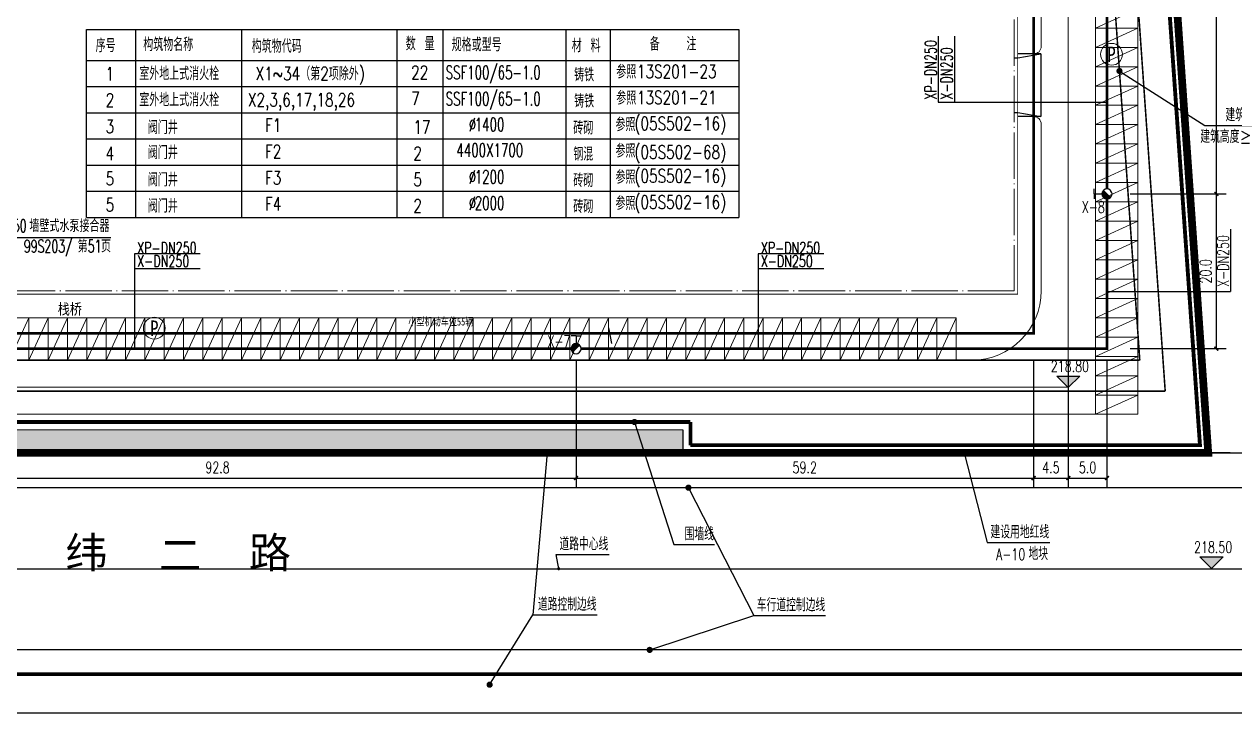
# Model space of a CAD drawing. Header units: metres. Extents: x 497246 to 997717, y 2998582 to 5998198.
# Drawn here: x 499510.9 to 499667.5, y 2998867.7 to 2998956.8 of the extents above; entities that cross this region are included whole.
import ezdxf
from ezdxf.enums import TextEntityAlignment as Align

# ---------------------------------------------------------------- set-up
doc = ezdxf.new("R2010")
doc.units = ezdxf.units.M
doc.header["$LTSCALE"] = 1000
for name, pattern in [('ACAD_ISO05W100', [34, 24, -3, 0.5, -3, 0.5, -3]), ('DASH', [0.35, 0.25, -0.1]), ('DASHDOT', [1, 0.5, -0.25, 0, -0.25]), ('DASHED', [19.05, 12.7, -6.35]), ('DOTE', [2.42, 2, -0.2, 0.02, -0.2]), ('PHANTOM2', [31.75, 15.875, -3.175, 3.175, -3.175, 3.175, -3.175])]:
    doc.linetypes.add(name, pattern=pattern)
doc.layers.get('0').update_dxf_attribs({"linetype": 'CONTINUOUS'})
doc.layers.get('Defpoints').update_dxf_attribs({"linetype": 'CONTINUOUS'})
for name, color, linetype in [('00-路名', 210, 'CONTINUOUS'), ('DIM_ELEV', 3, 'CONTINUOUS'), ('DIM_LEAD', 3, 'CONTINUOUS'), ('DIM_消防', 3, 'CONTINUOUS'), ('EQUIP_消火栓', 7, 'CONTINUOUS'), ('PIPE-消防', 1, 'CONTINUOUS'), ('PIPE-给水', 3, 'CONTINUOUS'), ('PUB_TEXT', 7, 'CONTINUOUS'), ('RD-中线', 1, 'DASHDOT'), ('RD-侧石线', 5, 'CONTINUOUS'), ('RD-红线', 7, 'CONTINUOUS'), ('Road slope & Length', 7, 'CONTINUOUS'), ('TWT_DIM', 3, 'CONTINUOUS'), ('YD-R2', 50, 'CONTINUOUS'), ('z_图框', 7, 'CONTINUOUS'), ('围墙', 6, 'FENCELINE2'), ('图例层', 7, 'CONTINUOUS'), ('建筑', 7, 'CONTINUOUS'), ('建筑门坡散水', 9, 'CONTINUOUS'), ('挡墙护坡', 5, 'CONTINUOUS'), ('文字-给水', 140, 'CONTINUOUS'), ('用地边界', 7, 'CONTINUOUS'), ('红线', 1, 'PHANTOM2')]:
    doc.layers.add(name, color=color, linetype=linetype)
for name, color, linetype, lineweight in [('1_RO_规划停车位', 35, 'CONTINUOUS', 13), ('T停车位', 35, 'CONTINUOUS', 13), ('道路', 4, 'CONTINUOUS', 15), ('道路中线', 1, 'DOTE', 13)]:
    doc.layers.add(name, color=color, linetype=linetype, lineweight=lineweight)
doc.layers.add('建筑轴线', color=1, linetype='DOTE', lineweight=15, plot=False)
doc.styles.add('-黑体', font='simhei.ttf', dxfattribs={"width": 0.8})
doc.styles.add('_TCH_DIM', font='SIMPLEX', dxfattribs={"bigfont": 'GBCBIG'})
doc.styles.add('_TCH_DIM_T3', font='SIMPLEX', dxfattribs={"width": 0.705882, "bigfont": 'GBCBIG'})
doc.styles.add('_TWT_SERIAL', font='COMPLEX', dxfattribs={"width": 0.8, "height": 3.5, "bigfont": 'HZTXT'})
doc.styles.add('DIMHT', font='simhei.ttf', dxfattribs={"width": 0.8})
doc.styles.add('HZTXT', font='txt', dxfattribs={"width": 0.7, "bigfont": 'HZTXT'})
doc.styles.add('TG_LINETYPE', font='SIMPLEX', dxfattribs={"width": 0.8, "height": 3, "bigfont": 'HZTXT'})
doc.styles.add('正等线体', font='simhei.ttf')
doc.linetypes.add('FENCELINE2', pattern='A,6.35,-2.54,[132,ltypeshp.shx,S=2.54,R=0,X=-2.54,Y=0],-2.54,25.4', length=36.83)
doc.linetypes.add('TG_X', pattern='A,3,-0.3,["X",TG_LINETYPE,S=0.1,R=0,X=-0.23,Y=-0.15],0', length=3.3)
doc.linetypes.add('TG_XP', pattern='A,3,-0.6,["XP",TG_LINETYPE,S=0.1,R=0,X=-0.6,Y=-0.2],0', length=3.6)
doc.dimstyles.new('_TWT_ARCH&&1', dxfattribs={"dimtxt": 1.4875, "dimasz": 0.5, "dimexe": 1.25, "dimexo": 1.5, "dimgap": 0.63125, "dimtad": 1, "dimdec": 1, "dimzin": 0, "dimdsep": 46, "dimtxsty": '_TCH_DIM_T3', "dimblk": 'ARCHTICK', "dimcen": 0.09, "dimclrt": 7, "dimazin": 2, "dimtfac": 1, "dimtdec": 1, "dimtix": 1, "dimtmove": 2, "dimatfit": 3, "dimfxl": 1, "dimtolj": 1, "dimtzin": 0, "dimarcsym": 0})

# ---------------------------------------------------------------- blocks, each defined once
blk = doc.blocks.new('chewei')
at = {"layer": '1_RO_规划停车位'}
blk.add_line((152.98, -11.01), (155.48, -16.51), dxfattribs=at)
blk.add_lwpolyline([(152.98, -11.01), (155.48, -11.01), (155.48, -16.51), (152.98, -16.51)], close=True, dxfattribs=at)
blk = doc.blocks.new('PPPPPPP')
at = {"layer": '1_RO_规划停车位'}
blk.add_circle((39537001.74, 3801410.89), 1.41, dxfattribs=at)
at = {"layer": '1_RO_规划停车位', "style": 'DIMHT', "width": 0.8}
blk.add_text('P', height=2, dxfattribs=at).set_placement((39537001.74, 3801410.89), align=Align.MIDDLE_CENTER)
blk = doc.blocks.new('_ArchTick')
at = {"color": 0, "linetype": 'ByBlock', "const_width": 0.4}
blk.add_lwpolyline([(-0.5, -0.5), (0.5, 0.5)], dxfattribs=at)
blk = doc.blocks.new('*D357')
at = {"layer": 'Defpoints', "color": 0, "transparency": 16777216}
for p in [(499646, 2998914.83), (499651, 2998914.83), (499651, 2998898.08)]:
    blk.add_point(p, dxfattribs=at)
at = {"layer": 'TWT_DIM', "color": 0, "lineweight": -2, "transparency": 16777216}
for p, q in [((499646, 2998913.33), (499646, 2998896.83)), ((499651, 2998913.33), (499651, 2998896.83)), ((499646, 2998898.08), (499651, 2998898.08))]:
    blk.add_line(p, q, dxfattribs=at)
at = {"layer": 'TWT_DIM', "color": 0, "lineweight": -2, "transparency": 16777216, "xscale": 0.5, "yscale": 0.5, "zscale": 0.5, "rotation": 180}
blk.add_blockref('_ArchTick', (499646, 2998898.08), dxfattribs=at)
at = {"layer": 'TWT_DIM', "color": 0, "lineweight": -2, "transparency": 16777216, "xscale": 0.5, "yscale": 0.5, "zscale": 0.5}
blk.add_blockref('_ArchTick', (499651, 2998898.08), dxfattribs=at)
at = {"layer": 'TWT_DIM', "color": 7, "transparency": 16777216, "insert": (499648.5, 2998899.45), "char_height": 1.488, "attachment_point": 5, "style": '_TCH_DIM_T3'}
blk.add_mtext('\\A1;5.0', dxfattribs=at)
blk = doc.blocks.new('*D358')
at = {"layer": 'Defpoints', "color": 0, "transparency": 16777216}
for p in [(499641.5, 2998914.83), (499646, 2998914.83), (499646, 2998898.08)]:
    blk.add_point(p, dxfattribs=at)
at = {"layer": 'TWT_DIM', "color": 0, "lineweight": -2, "transparency": 16777216}
for p, q in [((499641.5, 2998913.33), (499641.5, 2998896.83)), ((499646, 2998913.33), (499646, 2998896.83)), ((499641.5, 2998898.08), (499646, 2998898.08))]:
    blk.add_line(p, q, dxfattribs=at)
at = {"layer": 'TWT_DIM', "color": 0, "lineweight": -2, "transparency": 16777216, "xscale": 0.5, "yscale": 0.5, "zscale": 0.5, "rotation": 180}
blk.add_blockref('_ArchTick', (499641.5, 2998898.08), dxfattribs=at)
at = {"layer": 'TWT_DIM', "color": 0, "lineweight": -2, "transparency": 16777216, "xscale": 0.5, "yscale": 0.5, "zscale": 0.5}
blk.add_blockref('_ArchTick', (499646, 2998898.08), dxfattribs=at)
at = {"layer": 'TWT_DIM', "color": 7, "transparency": 16777216, "insert": (499643.75, 2998899.45), "char_height": 1.488, "attachment_point": 5, "style": '_TCH_DIM_T3'}
blk.add_mtext('\\A1;4.5', dxfattribs=at)
blk = doc.blocks.new('*D359')
at = {"layer": 'Defpoints', "color": 0, "transparency": 16777216}
for p in [(499582.29, 2998914.83), (499641.5, 2998914.83), (499641.5, 2998898.08)]:
    blk.add_point(p, dxfattribs=at)
at = {"layer": 'TWT_DIM', "color": 0, "lineweight": -2, "transparency": 16777216}
for p, q in [((499582.29, 2998913.33), (499582.29, 2998896.83)), ((499641.5, 2998913.33), (499641.5, 2998896.83)), ((499582.29, 2998898.08), (499641.5, 2998898.08))]:
    blk.add_line(p, q, dxfattribs=at)
at = {"layer": 'TWT_DIM', "color": 0, "lineweight": -2, "transparency": 16777216, "xscale": 0.5, "yscale": 0.5, "zscale": 0.5, "rotation": 180}
blk.add_blockref('_ArchTick', (499582.29, 2998898.08), dxfattribs=at)
at = {"layer": 'TWT_DIM', "color": 0, "lineweight": -2, "transparency": 16777216, "xscale": 0.5, "yscale": 0.5, "zscale": 0.5}
blk.add_blockref('_ArchTick', (499641.5, 2998898.08), dxfattribs=at)
at = {"layer": 'TWT_DIM', "color": 7, "transparency": 16777216, "insert": (499611.89, 2998899.45), "char_height": 1.488, "attachment_point": 5, "style": '_TCH_DIM_T3'}
blk.add_mtext('\\A1;59.2', dxfattribs=at)
blk = doc.blocks.new('*D360')
at = {"layer": 'Defpoints', "color": 0, "transparency": 16777216}
for p in [(499489.5, 2998914.83), (499582.29, 2998914.83), (499582.29, 2998898.08)]:
    blk.add_point(p, dxfattribs=at)
at = {"layer": 'TWT_DIM', "color": 0, "lineweight": -2, "transparency": 16777216}
for p, q in [((499489.5, 2998913.33), (499489.5, 2998896.83)), ((499582.29, 2998913.33), (499582.29, 2998896.83)), ((499489.5, 2998898.08), (499582.29, 2998898.08))]:
    blk.add_line(p, q, dxfattribs=at)
at = {"layer": 'TWT_DIM', "color": 0, "lineweight": -2, "transparency": 16777216, "xscale": 0.5, "yscale": 0.5, "zscale": 0.5, "rotation": 180}
blk.add_blockref('_ArchTick', (499489.5, 2998898.08), dxfattribs=at)
at = {"layer": 'TWT_DIM', "color": 0, "lineweight": -2, "transparency": 16777216, "xscale": 0.5, "yscale": 0.5, "zscale": 0.5}
blk.add_blockref('_ArchTick', (499582.29, 2998898.08), dxfattribs=at)
at = {"layer": 'TWT_DIM', "color": 7, "transparency": 16777216, "insert": (499535.89, 2998899.45), "char_height": 1.488, "attachment_point": 5, "style": '_TCH_DIM_T3'}
blk.add_mtext('\\A1;92.8', dxfattribs=at)
blk = doc.blocks.new('*D390')
at = {"layer": 'Defpoints', "color": 0, "transparency": 16777216}
for p in [(499652.5, 2998934.86), (499665.16, 2998934.86), (499652.5, 2998914.83)]:
    blk.add_point(p, dxfattribs=at)
at = {"layer": 'TWT_DIM', "color": 0, "lineweight": -2, "transparency": 16777216}
for p, q in [((499654, 2998934.86), (499666.41, 2998934.86)), ((499665.16, 2998914.83), (499665.16, 2998934.86)), ((499654, 2998914.83), (499666.41, 2998914.83))]:
    blk.add_line(p, q, dxfattribs=at)
at = {"layer": 'TWT_DIM', "color": 0, "lineweight": -2, "transparency": 16777216, "xscale": 0.5, "yscale": 0.5, "zscale": 0.5}
for p, rotation in [((499665.16, 2998934.86), 90), ((499665.16, 2998914.83), 270)]:
    blk.add_blockref('_ArchTick', p, dxfattribs=dict(at, rotation=rotation))
at = {"layer": 'TWT_DIM', "color": 7, "transparency": 16777216, "insert": (499663.78, 2998924.84), "char_height": 1.488, "attachment_point": 5, "rotation": 90, "style": '_TCH_DIM_T3'}
blk.add_mtext('\\A1;20.0', dxfattribs=at)
blk = doc.blocks.new('*D391')
at = {"layer": 'Defpoints', "color": 0, "transparency": 16777216}
for p in [(499652.5, 2999013.9), (499665.16, 2999013.9), (499652.5, 2998934.86)]:
    blk.add_point(p, dxfattribs=at)
at = {"layer": 'TWT_DIM', "color": 0, "lineweight": -2, "transparency": 16777216}
for p, q in [((499654, 2999013.9), (499666.41, 2999013.9)), ((499665.16, 2998934.86), (499665.16, 2999013.9)), ((499654, 2998934.86), (499666.41, 2998934.86))]:
    blk.add_line(p, q, dxfattribs=at)
at = {"layer": 'TWT_DIM', "color": 0, "lineweight": -2, "transparency": 16777216, "xscale": 0.5, "yscale": 0.5, "zscale": 0.5}
for p, rotation in [((499665.16, 2999013.9), 90), ((499665.16, 2998934.86), 270)]:
    blk.add_blockref('_ArchTick', p, dxfattribs=dict(at, rotation=rotation))
at = {"layer": 'TWT_DIM', "color": 7, "transparency": 16777216, "insert": (499663.78, 2998974.38), "char_height": 1.488, "attachment_point": 5, "rotation": 90, "style": '_TCH_DIM_T3'}
blk.add_mtext('\\A1;79.0', dxfattribs=at)
blk = doc.blocks.new('$TwtSys$00000385')
for p, q in [((0, 331), (-130, 331)), ((0, 331), (0, 131)), ((0, 331), (130, 331)), ((92, 92), (-92, -92))]:
    blk.add_line(p, q)
for start, end in [(135, 315), (315, 135)]:
    blk.add_arc((0, 0), 131, start, end)
at = {"color": 0}
for points in [[(-34, 127), (-127, 34), (34, 127), (-127, -34)], [(-93, 93), (-93, 93), (-34, 127), (-127, 34)], [(34, 127), (-127, -34), (93, 93), (-93, -93)]]:
    blk.add_solid(points, dxfattribs=at)

msp = doc.modelspace()

# ---------------------------------------------------------------- hatches: boundary and pattern name
at = {"layer": 'DIM_ELEV'}
for points in [[(499646, 2998909.78), (499644.5, 2998911.28), (499647.5, 2998911.28)], [(499664.54, 2998886.37), (499663.04, 2998887.87), (499666.04, 2998887.87)]]:
    msp.add_hatch(color=0, dxfattribs=at).paths.add_polyline_path(points)
at = {"layer": 'PIPE-消防', "linetype": 'TG_XP'}
for points in [[(499641.5, 2998916.83), (499641.5, 2998916.66), (499641.67, 2998916.66)], [(499641.5, 2998916.83), (499641.67, 2998916.83), (499641.67, 2998916.66)]]:
    msp.add_hatch(color=191, dxfattribs=at).paths.add_polyline_path(points)
at = {"layer": 'PIPE-消防', "linetype": 'TG_X'}
for points in [[(499651, 2998914.83), (499651, 2998914.66), (499651.17, 2998914.66)], [(499651, 2998914.83), (499651.17, 2998914.83), (499651.17, 2998914.66)]]:
    msp.add_hatch(color=256, dxfattribs=at).paths.add_polyline_path(points)
at = {"layer": 'Road slope & Length'}
msp.add_hatch(color=256, dxfattribs=at).paths.add_polyline_path([(499586.86, 2998915.49), (499586.71, 2998916.38), (499586.82, 2998916.4)])
at = {"layer": '挡墙护坡', "linetype": 'Continuous'}
h = msp.add_hatch(dxfattribs=at)
h.set_pattern_fill('ANSI33', color=256, style=0)
h.set_pattern_definition([(45, (805.864, 0), (-2.2450640303, 2.2450640303), []), (45, (808.109, 0), (-2.2450640303, 2.2450640303), [1.5875, -0.79375])])
edge = h.paths.add_edge_path()
edge.add_line((499596.1, 2998901.33), (499596.1, 2998904.33))
edge.add_line((499596.1, 2998904.33), (499345.49, 2998904.33))
edge.add_line((499345.49, 2998904.33), (499320.49, 2998907.83))
edge.add_line((499320.49, 2998907.83), (499253.34, 2998907.83))
edge.add_line((499253.34, 2998907.83), (499251.7, 2998907.91))
edge.add_line((499251.7, 2998907.91), (499250.67, 2998908.03))
edge.add_arc((499253.27, 2998924.83), 17, 179.9914, 261.1919, ccw=False)
edge.add_line((499236.27, 2998924.84), (499236.19, 2998970.52))
edge.add_line((499236.19, 2998970.52), (499232.64, 2998995.51))
edge.add_line((499232.64, 2998995.51), (499232.54, 2999056.41))
edge.add_line((499232.54, 2999056.41), (499229.54, 2999056.41))
edge.add_line((499229.54, 2999056.41), (499229.64, 2998995.3))
edge.add_line((499229.64, 2998995.3), (499233.19, 2998970.3))
edge.add_line((499233.19, 2998970.3), (499233.27, 2998924.83))
edge.add_arc((499253.27, 2998924.83), 20, 180.0001, 261.3369)
edge.add_line((499250.26, 2998905.06), (499251.44, 2998904.92))
edge.add_line((499251.44, 2998904.92), (499253.27, 2998904.83))
edge.add_line((499253.27, 2998904.83), (499320.28, 2998904.83))
edge.add_line((499320.28, 2998904.83), (499345.28, 2998901.33))
edge.add_line((499345.28, 2998901.33), (499596.1, 2998901.33))

# ---------------------------------------------------------------- linework, layer by layer
at = {"color": 0}
msp.add_line((499596.1, 2998904.33), (499596.1, 2998901.33), dxfattribs=at)
at = {"layer": 'DIM_ELEV', "color": 0}
for p, q in [((499646, 2998909.78), (499644.5, 2998911.28)), ((499644.5, 2998911.28), (499647.5, 2998911.28)), ((499646, 2998909.78), (499647.5, 2998911.28)), ((499664.54, 2998886.37), (499663.04, 2998887.87)), ((499663.04, 2998887.87), (499666.04, 2998887.87)), ((499664.54, 2998886.37), (499666.04, 2998887.87))]:
    msp.add_line(p, q, dxfattribs=at)
at = {"layer": 'DIM_LEAD'}
for p, q in [((499652.62, 2998950.77), (499663.68, 2998943.72)), ((499663.68, 2998943.72), (499672.79, 2998943.72)), ((499589.85, 2998905.33), (499594.94, 2998889.48)), ((499578.56, 2998901.33), (499576.72, 2998880.38)), ((499632.51, 2998901.33), (499635.5, 2998889.73)), ((499596.83, 2998896.83), (499605.3, 2998880.29)), ((499594.94, 2998889.48), (499600.2, 2998889.48)), ((499635.5, 2998889.73), (499643.61, 2998889.73)), ((499580.05, 2998886.33), (499579.72, 2998888.18)), ((499579.72, 2998888.18), (499586.59, 2998888.18)), ((499571.11, 2998871.33), (499576.72, 2998880.38)), ((499576.72, 2998880.38), (499585.03, 2998880.38)), ((499591.83, 2998875.83), (499605.3, 2998880.29)), ((499605.3, 2998880.29), (499614.59, 2998880.29))]:
    msp.add_line(p, q, dxfattribs=at)
for points, const_width in [([(499652.44, 2998950.85, 1), (499652.8, 2998950.69, 1)], 0.4), ([(499589.79, 2998905.52, 1), (499589.91, 2998905.14, 1)], 0.4), ([(499578.59, 2998901.53, 1), (499578.54, 2998901.13, 1)], 0.4), ([(499632.46, 2998901.53, 1), (499632.56, 2998901.14, 1)], 0.4), ([(499596.85, 2998897.03, 1), (499596.82, 2998896.63, 1)], 0.4), ([(499580.03, 2998886.43, 1), (499580.07, 2998886.24, 1)], 0.2), ([(499591.78, 2998876.03, 1), (499591.87, 2998875.64, 1)], 0.4), ([(499571.05, 2998871.52, 1), (499571.17, 2998871.14, 1)], 0.4)]:
    msp.add_lwpolyline(points, format="xyb", close=True, dxfattribs=dict(at, const_width=const_width))
at = {"layer": 'DIM_消防'}
msp.add_line((499498.34, 2998929.22), (499522.1, 2998929.22), dxfattribs=at)
at = {"layer": 'PIPE-消防', "color": 70, "linetype": 'ByBlock'}
for p, q in [((499629.14, 2998946.75), (499651, 2998946.75)), ((499525.15, 2998927.09), (499525.15, 2998914.83)), ((499605.85, 2998927.09), (499605.85, 2998914.83)), ((499651, 2998922.21), (499666.99, 2998922.21))]:
    msp.add_line(p, q, dxfattribs=at)
at = {"layer": 'PIPE-消防', "color": 191, "linetype": 'TG_XP', "ltscale": 0.003, "const_width": 0.35}
for points in [[(499641.5, 2998916.83), (499641.5, 2999059.34)], [(499492.45, 2998916.83), (499641.5, 2998916.83)]]:
    msp.add_lwpolyline(points, dxfattribs=at)
at = {"layer": 'PIPE-消防', "linetype": 'TG_X', "ltscale": 0.005, "const_width": 0.35}
for points in [[(499651, 2998935.51), (499651, 2999056.89)], [(499651, 2998914.83), (499651, 2998934.2)], [(499489.5, 2998914.83), (499581.64, 2998914.83)], [(499582.94, 2998914.83), (499651, 2998914.83)]]:
    msp.add_lwpolyline(points, dxfattribs=at)
at = {"layer": 'PIPE-给水', "color": 70, "linetype": 'ByBlock'}
for p, q in [((499629.14, 2998955.26), (499629.14, 2998946.75)), ((499631.26, 2998955.26), (499631.26, 2998946.75)), ((499666.99, 2998930.3), (499666.99, 2998922.21)), ((499533.66, 2998927.09), (499525.15, 2998927.09)), ((499614.37, 2998927.09), (499605.85, 2998927.09)), ((499533.66, 2998925.15), (499525.15, 2998925.15)), ((499614.37, 2998925.15), (499605.85, 2998925.15))]:
    msp.add_line(p, q, dxfattribs=at)
at = {"layer": 'RD-中线', "color": 6, "linetype": 'DASHDOT', "ltscale": 80}
msp.add_line((499171.09, 2998886.33), (499702.38, 2998886.33), dxfattribs=at)
at = {"layer": 'RD-侧石线', "color": 5, "ltscale": 0.1}
msp.add_line((499702.38, 2998896.83), (499345.28, 2998896.83), dxfattribs=at)
msp.add_lwpolyline([(499702.38, 2998875.83), (499325.4, 2998875.83), (499300.41, 2998872.33), (499250.4, 2998872.33)], dxfattribs=at)
at = {"layer": 'RD-红线', "ltscale": 0.1}
msp.add_lwpolyline([(499666.94, 2998901.33), (499345.28, 2998901.33), (499320.28, 2998904.83), (499253.27, 2998904.83), (499251.44, 2998904.92), (499250.26, 2998905.06)], dxfattribs=at)
at = {"layer": 'Road slope & Length'}
msp.add_lwpolyline([(499586.5, 2998917.52), (499586.86, 2998915.49)], dxfattribs=at)
at = {"layer": 'YD-R2', "color": 0}
msp.add_lwpolyline([(499664.11, 2998901.33), (499657.63, 2998993.55), (499659.02, 2999023.72), (499651.61, 2999129.26), (499646.01, 2999158.94), (499639.31, 2999254.33)], dxfattribs=at)
at = {"layer": 'z_图框'}
msp.add_lwpolyline([(499152.66, 2998867.69), (499747.16, 2998867.69), (499747.16, 2999288.19), (499152.66, 2999288.19)], close=True, dxfattribs=at)
at = {"layer": 'z_图框', "const_width": 0.5}
msp.add_lwpolyline([(499165.16, 2998872.69), (499742.16, 2998872.69), (499742.16, 2999283.19), (499165.16, 2999283.19)], close=True, dxfattribs=at)
at = {"layer": '围墙', "ltscale": 0.3, "const_width": 0.5, "flags": 128}
for points in [[(499655.27, 2999062.83), (499658.02, 2999023.71), (499656.63, 2998993.54), (499663.04, 2998902.33), (499597.1, 2998902.33)], [(499597.1, 2998902.33), (499597.1, 2998905.33)]]:
    msp.add_lwpolyline(points, dxfattribs=at)
msp.add_lwpolyline([(499597.1, 2998905.33), (499345.56, 2998905.33), (499320.56, 2998908.83), (499253.36, 2998908.83), (499251.78, 2998908.91), (499250.8, 2998909.02, -0.369647), (499237.27, 2998924.84), (499237.19, 2998970.59), (499233.64, 2998995.58), (499233.53, 2999057.41)], format="xyb", dxfattribs=at)
at = {"layer": '图例层', "color": 1, "linetype": 'DASHED', "ltscale": 0.5, "const_width": 0.2}
for points in [[(499634.72, 2999248.33), (499641.04, 2999158.3), (499646.64, 2999128.62), (499654.01, 2999023.66), (499652.63, 2998993.49), (499658.54, 2998909.33)], [(499658.54, 2998909.33), (499345.84, 2998909.33), (499320.84, 2998912.83), (499254.13, 2998912.83)]]:
    msp.add_lwpolyline(points, dxfattribs=at)
at = {"layer": '图例层', "color": 11, "linetype": 'DASH', "ltscale": 20, "const_width": 0.2, "flags": 128}
for points in [[(499631.99, 2999244.33), (499638.06, 2999157.92), (499643.66, 2999128.24), (499651.01, 2999023.63), (499649.62, 2998993.45), (499655.25, 2998913.33)], [(499655.25, 2998913.33), (499346.11, 2998913.33), (499321.11, 2998916.83), (499254.65, 2998916.83)]]:
    msp.add_lwpolyline(points, dxfattribs=at)
at = {"layer": '建筑', "linetype": 'Continuous', "const_width": 0.1}
msp.add_lwpolyline([(499639.45, 2998921.88), (499491.55, 2998921.88), (499491.55, 2999052.78), (499639.45, 2999052.78)], close=True, dxfattribs=at)
at = {"layer": '建筑轴线', "ltscale": 0.003}
msp.add_lwpolyline([(499492, 2999052.33), (499639, 2999052.33), (499639, 2998922.33), (499492, 2998922.33)], close=True, dxfattribs=at)
at = {"layer": '建筑门坡散水', "linetype": 'Continuous'}
for p, q in [((499639.45, 2998952.48), (499642.45, 2998952.98)), ((499642.45, 2998952.98), (499639.45, 2998952.98)), ((499642.45, 2998952.98), (499642.45, 2998944.88)), ((499638.95, 2998952.48), (499639.45, 2998952.48)), ((499638.95, 2998945.38), (499639.45, 2998945.38)), ((499639.45, 2998945.38), (499642.45, 2998944.88)), ((499642.45, 2998944.88), (499639.45, 2998944.88))]:
    msp.add_line(p, q, dxfattribs=at)
at = {"layer": '挡墙护坡', "lineweight": 0, "ltscale": 0.2}
msp.add_lwpolyline([(499596.1, 2998901.33), (499596.1, 2998904.33), (499345.49, 2998904.33), (499320.49, 2998907.83), (499253.34, 2998907.83), (499251.7, 2998907.91), (499250.67, 2998908.03, -0.369914), (499236.27, 2998924.84), (499236.19, 2998970.52), (499232.64, 2998995.51), (499232.54, 2999056.41), (499229.54, 2999056.41), (499229.64, 2998995.3), (499233.19, 2998970.3), (499233.27, 2998924.83, 0.37059), (499250.26, 2998905.06), (499251.44, 2998904.92), (499253.27, 2998904.83), (499320.28, 2998904.83), (499345.28, 2998901.33)], format="xyb", close=True, dxfattribs=at)
at = {"layer": '文字-给水', "linetype": 'Continuous'}
for p, q in [((499518.93, 2998956.13), (499603.36, 2998956.13)), ((499518.93, 2998931.81), (499518.93, 2998956.13)), ((499518.93, 2998952.15), (499603.36, 2998952.15)), ((499518.93, 2998952.15), (499603.36, 2998952.15)), ((499518.93, 2998948.76), (499603.36, 2998948.76)), ((499518.93, 2998945.37), (499603.36, 2998945.37)), ((499518.93, 2998941.98), (499603.36, 2998941.98)), ((499518.93, 2998938.59), (499603.36, 2998938.59)), ((499518.93, 2998935.2), (499603.36, 2998935.2)), ((499518.93, 2998931.81), (499603.36, 2998931.81))]:
    msp.add_line(p, q, dxfattribs=at)
at = {"layer": '文字-给水', "color": 7, "linetype": 'Continuous'}
for p, q in [((499525.34, 2998931.81), (499525.34, 2998956.13)), ((499539.02, 2998931.81), (499539.02, 2998956.13)), ((499559.15, 2998931.81), (499559.15, 2998956.13)), ((499565.11, 2998931.81), (499565.11, 2998956.13)), ((499581.02, 2998931.81), (499581.02, 2998956.13)), ((499586.73, 2998931.81), (499586.73, 2998956.13)), ((499603.36, 2998956.13), (499603.36, 2998931.81))]:
    msp.add_line(p, q, dxfattribs=at)
at = {"layer": '用地边界', "color": 0}
msp.add_lwpolyline([(499742.16, 2999254.33), (499246.75, 2999254.33, 0.414214), (499226.75, 2999234.33), (499226.8, 2999232.92, -0.017235), (499229.35, 2999162.67), (499229.64, 2998995.3), (499233.19, 2998970.3), (499233.27, 2998924.83, 0.37059), (499250.26, 2998905.06), (499251.44, 2998904.92), (499253.27, 2998904.83), (499320.28, 2998904.83), (499345.28, 2998901.33), (499702.38, 2998901.33)], format="xyb", dxfattribs=at)
at = {"layer": '红线', "color": 1, "linetype": 'ACAD_ISO05W100', "flags": 128}
for const_width in [1, 1, 1, 1, 0.7, 0.7, 0.7, 0.7]:
    msp.add_lwpolyline([(499639.31, 2999254.33), (499646.01, 2999158.94), (499651.61, 2999129.26), (499659.02, 2999023.72), (499657.63, 2998993.55), (499664.11, 2998901.33), (499345.28, 2998901.33), (499320.28, 2998904.83), (499253.27, 2998904.83), (499251.44, 2998904.92), (499250.26, 2998905.06, -0.37059), (499233.27, 2998924.83), (499233.19, 2998970.3), (499229.64, 2998995.3), (499229.35, 2999162.67, 0.017235), (499226.8, 2999232.92), (499226.75, 2999234.33, -0.414214), (499246.75, 2999254.33), (499639.31, 2999254.33)], format="xyb", close=True, dxfattribs=dict(at, const_width=const_width))
at = {"layer": '道路', "linetype": 'ByBlock', "lineweight": 0, "ltscale": 0.2}
for p, q in [((499649.5, 2998906.33), (499649.5, 2999057.33)), ((499641.5, 2998952.98), (499639.45, 2998952.98)), ((499641.5, 2998944.88), (499639.45, 2998944.88))]:
    msp.add_line(p, q, dxfattribs=at)
at = {"layer": '道路', "linetype": 'ByBlock', "ltscale": 0.2}
for p, q in [((499642.5, 2998953.98), (499642.5, 2998982.23)), ((499642.5, 2998922.33), (499642.5, 2998943.88))]:
    msp.add_line(p, q, dxfattribs=at)
at = {"layer": '道路', "ltscale": 20}
for p, q in [((499633.5, 2998913.33), (499494, 2998913.33)), ((499633.5, 2998913.33), (499494, 2998913.33)), ((499649.5, 2998906.33), (499345.63, 2998906.33))]:
    msp.add_line(p, q, dxfattribs=at)
at = {"layer": '道路', "linetype": 'ByBlock', "ltscale": 0.2}
for centre, start, end in [((499641.5, 2998953.98), 270, 0), ((499641.5, 2998943.88), 0, 90)]:
    msp.add_arc(centre, 1, start, end, dxfattribs=at)
at = {"layer": '道路', "ltscale": 0.2}
msp.add_arc((499633.5, 2998922.33), 9, 270, 0, dxfattribs=at)
msp.add_arc((499633.5, 2998922.33), 9, 270, 0, dxfattribs=at)
at = {"layer": '道路中线', "ltscale": 5}
for q in [(499646, 2999067.58), (499359.5, 2998909.83)]:
    msp.add_line((499646, 2998909.83), q, dxfattribs=at)
at = {"layer": '道路中线', "ltscale": 0.005}
for q in [(499646, 2999067.58), (499646, 2999067.58), (499359.5, 2998909.83)]:
    msp.add_line((499646, 2998909.83), q, dxfattribs=at)

# ---------------------------------------------------------------- block references
at = {"layer": '1_RO_规划停车位'}
for name, p, rotation in [('chewei', (499666.01, 2999111.81), 269.9999998288981), ('chewei', (499666.01, 2999109.31), 269.9999998288981), ('chewei', (499666.01, 2999106.81), 269.9999998288981), ('PPPPPPP', (-39040952.16, -764806.65), 359.9454393970495), ('chewei', (499666.01, 2999104.31), 269.9999998288981), ('chewei', (499666.01, 2999101.81), 269.9999998288981), ('chewei', (499666.01, 2999099.31), 269.9999998288981), ('chewei', (499666.01, 2999096.81), 269.9999998288981), ('chewei', (499666.01, 2999094.31), 269.9999998288981), ('chewei', (499666.01, 2999091.81), 269.9999998288981), ('chewei', (499666.01, 2999089.31), 269.9999998288981), ('chewei', (499666.01, 2999086.81), 269.9999998288981), ('chewei', (499666.01, 2999084.31), 269.9999998288981), ('chewei', (499666.01, 2999081.81), 269.9999998288981), ('chewei', (499666.01, 2999079.31), 269.9999998288981), ('chewei', (499666.01, 2999076.81), 269.9999998288981), ('chewei', (499666.01, 2999074.31), 269.9999998288981), ('PPPPPPP', (-39041076.04, -764842.1), 359.9454393970495), ('chewei', (499666.01, 2999071.81), 269.9999998288981), ('chewei', (499666.01, 2999069.31), 269.9999998288981), ('chewei', (499666.01, 2999066.81), 269.9999998288981), ('chewei', (499666.01, 2999064.31), 269.9999998288981), ('chewei', (499666.01, 2999061.81), 269.9999998288981)]:
    msp.add_blockref(name, p, dxfattribs=dict(at, rotation=rotation))
at = {"layer": 'EQUIP_消火栓', "xscale": 0.005, "yscale": 0.005, "zscale": 0.005, "rotation": 90}
msp.add_blockref('$TwtSys$00000385', (499651, 2998934.86), dxfattribs=at)
at = {"layer": 'EQUIP_消火栓', "xscale": 0.005, "yscale": 0.005, "zscale": 0.005}
msp.add_blockref('$TwtSys$00000385', (499582.29, 2998914.83), dxfattribs=at)
at = {"layer": 'T停车位', "xscale": -1}
for p in [(499664.47, 2998929.84), (499666.97, 2998929.84), (499669.47, 2998929.84), (499671.97, 2998929.84), (499674.47, 2998929.84), (499676.97, 2998929.84), (499679.47, 2998929.84), (499681.97, 2998929.84), (499684.47, 2998929.84), (499686.97, 2998929.84), (499689.47, 2998929.84), (499691.97, 2998929.84), (499694.47, 2998929.84), (499696.97, 2998929.84), (499699.47, 2998929.84), (499701.97, 2998929.84), (499704.47, 2998929.84), (499706.97, 2998929.84), (499709.47, 2998929.84), (499711.97, 2998929.84), (499714.47, 2998929.84), (499716.97, 2998929.84), (499719.47, 2998929.84), (499721.97, 2998929.84), (499724.47, 2998929.84), (499726.97, 2998929.84), (499729.47, 2998929.84), (499731.97, 2998929.84), (499734.47, 2998929.84), (499736.97, 2998929.84), (499739.47, 2998929.84), (499741.97, 2998929.84), (499744.47, 2998929.84), (499746.97, 2998929.84), (499749.47, 2998929.84), (499751.97, 2998929.84), (499754.47, 2998929.84), (499756.97, 2998929.84), (499759.47, 2998929.84), (499761.97, 2998929.84), (499764.47, 2998929.84), (499766.97, 2998929.84), (499769.47, 2998929.84), (499771.97, 2998929.84), (499774.47, 2998929.84), (499776.97, 2998929.84), (499779.47, 2998929.84), (499781.97, 2998929.84), (499784.47, 2998929.84)]:
    msp.add_blockref('chewei', p, dxfattribs=at)

# ---------------------------------------------------------------- texts
at = {"layer": '00-路名', "color": 0, "linetype": 'Continuous', "char_height": 4, "width": 718.7944, "attachment_point": 1, "style": '正等线体'}
for s, insert in [('纬', (499516.2, 2998890.42)), ('路', (499539.94, 2998890.42)), ('二', (499528.32, 2998890.11))]:
    msp.add_mtext(s, dxfattribs=dict(at, insert=insert))
at = {"layer": '1_RO_规划停车位', "style": 'DIMHT', "width": 0.75}
msp.add_text('小型机动车位55辆', height=1, dxfattribs=at).set_placement((499560.58, 2998917.83))
at = {"layer": 'DIM_消防', "color": 7, "style": '_TWT_SERIAL'}
for s, height, width, p in [('DN150', 1.621, 0.64, (499506.6, 2998929.93)), ('墙壁式水泵接合器', 1.621, 0.8, (499511.54, 2998929.93)), ('99S203/', 1.621, 0.64, (499510.83, 2998927.28)), ('第', 1.62, 0.8, (499517.79, 2998927.28)), ('51', 1.621, 0.64, (499519.09, 2998927.28)), ('页', 1.62, 0.8, (499520.82, 2998927.28))]:
    msp.add_text(s, height=height, dxfattribs=dict(at, width=width)).set_placement(p)
at = {"layer": 'PIPE-消防', "color": 191, "linetype": 'TG_XP', "ltscale": 400, "style": 'HZTXT', "width": 0.7}
msp.add_text('XP-DN250', height=1.508, rotation=90, dxfattribs=at).set_placement((499628.19, 2998950.94), align=Align.MIDDLE)
at = {"layer": 'PIPE-消防', "linetype": 'TG_X', "ltscale": 700, "style": 'HZTXT', "width": 0.7}
for height, p in [(1.508, (499630.25, 2998950.46)), (1.5, (499666.04, 2998926.18))]:
    msp.add_text('X-DN250', height=height, rotation=90, dxfattribs=at).set_placement(p, align=Align.MIDDLE)
at = {"layer": 'PIPE-消防', "color": 140, "linetype": 'TG_X', "ltscale": 700, "style": 'HZTXT', "width": 0.7}
for s, p in [('X-8', (499649.23, 2998933.17)), ('X-7', (499580.08, 2998915.78))]:
    msp.add_text(s, height=1.5, dxfattribs=at).set_placement(p, align=Align.MIDDLE)
at = {"layer": 'PIPE-消防', "color": 191, "linetype": 'TG_XP', "ltscale": 400, "style": 'HZTXT', "width": 0.7}
for p in [(499529.34, 2998927.88), (499610.05, 2998927.88)]:
    msp.add_text('XP-DN250', height=1.508, dxfattribs=at).set_placement(p, align=Align.MIDDLE)
at = {"layer": 'PIPE-消防', "linetype": 'TG_X', "ltscale": 700, "style": 'HZTXT', "width": 0.7}
for p in [(499528.87, 2998926.16), (499609.57, 2998926.16)]:
    msp.add_text('X-DN250', height=1.508, dxfattribs=at).set_placement(p, align=Align.MIDDLE)
at = {"layer": 'PUB_TEXT', "style": '_TCH_DIM'}
for s, p in [('建筑控制线', (499666.34, 2998944.25)), ('建筑高度≥', (499663.08, 2998941.45)), ('围墙线', (499596.34, 2998890.01)), ('建设用地红线', (499635.93, 2998890.26)), ('道路中心线', (499580.14, 2998888.71)), ('地块', (499640.85, 2998887.46)), ('道路控制边线', (499577.35, 2998880.9)), ('车行道控制边线', (499605.68, 2998880.82))]:
    msp.add_text(s, height=1.688, dxfattribs=at).set_placement(p)
at = {"layer": 'PUB_TEXT', "color": 0, "style": '_TCH_DIM', "width": 0.705882}
for s, p in [('218.80', (499643.73, 2998911.81)), ('218.50', (499662.27, 2998888.39))]:
    msp.add_text(s, height=1.488, dxfattribs=at).set_placement(p)
at = {"layer": 'PUB_TEXT', "style": '_TCH_DIM', "width": 0.705882}
msp.add_text('A-10', height=1.488, dxfattribs=at).set_placement((499636.65, 2998887.46))
at = {"layer": 'PUB_TEXT', "color": 0, "linetype": 'Continuous', "insert": (499515.22, 2998920.67), "char_height": 1.4288, "attachment_point": 1, "style": '-黑体'}
msp.add_mtext('{\\fSimSun|b0|i0|c134|p2;栈桥}', dxfattribs=at)
at = {"layer": '文字-给水', "color": 7, "linetype": 'Continuous', "style": 'HZTXT'}
for s, height, width, p in [('构筑物代码', 1.724, 0.75, (499540.32, 2998953.12)), ('X1~34（第2项除外)', 1.7244, 0.75, (499540.83, 2998949.57)), ('22', 1.724, 0.75, (499560.95, 2998949.73)), ('SSF100/65-1.0', 1.7244, 0.65, (499565.42, 2998949.71)), ('铸铁', 1.724, 0.75, (499582.05, 2998949.42)), ('13S201-23', 1.724, 0.75, (499590.17, 2998949.86)), ('SSF100/65-1.0', 1.7244, 0.65, (499565.42, 2998946.32)), ('13S201-21', 1.724, 0.75, (499590.17, 2998946.47)), ('X2,3,6,17,18,26', 1.7244, 0.75, (499539.83, 2998946.18)), ('7', 1.72, 0.75, (499560.95, 2998946.34)), ('铸铁', 1.724, 0.75, (499582.05, 2998946.03)), ('(05S502-16)', 1.7244, 0.75, (499589.85, 2998943.11)), ('F1', 1.724, 0.75, (499542.04, 2998942.89)), ('17', 1.724, 0.75, (499561.24, 2998942.65)), ('∅', 1.72, 0.65, (499568.42, 2998942.99)), ('1400', 1.724, 0.65, (499569.18, 2998942.99)), ('砖砌', 1.724, 0.75, (499581.94, 2998942.54)), ('F2', 1.724, 0.75, (499542.04, 2998939.49)), ('2', 1.72, 0.75, (499561.24, 2998939.25)), ('4400X1700', 1.724, 0.65, (499566.81, 2998939.66)), ('钢混', 1.724, 0.75, (499581.94, 2998939.16)), ('(05S502-68)', 1.7244, 0.75, (499589.85, 2998939.41)), ('F3', 1.724, 0.75, (499542.04, 2998936.1)), ('5', 1.72, 0.75, (499561.24, 2998935.86)), ('∅', 1.72, 0.65, (499568.42, 2998936.2)), ('1200', 1.724, 0.65, (499569.18, 2998936.2)), ('砖砌', 1.724, 0.75, (499581.94, 2998935.75)), ('(05S502-16)', 1.7244, 0.75, (499589.85, 2998936.32)), ('F4', 1.724, 0.75, (499542.04, 2998932.71)), ('2', 1.72, 0.75, (499561.24, 2998932.47)), ('∅', 1.72, 0.65, (499568.42, 2998932.81)), ('2000', 1.724, 0.65, (499569.18, 2998932.81)), ('砖砌', 1.724, 0.75, (499581.94, 2998932.36)), ('(05S502-16)', 1.7244, 0.75, (499589.85, 2998932.93))]:
    msp.add_text(s, height=height, dxfattribs=dict(at, width=width)).set_placement(p)
at = {"layer": '文字-给水', "color": 7, "linetype": 'Continuous', "attachment_point": 7, "style": 'HZTXT'}
for s, insert, char_height, width in [('{\\W0.75;序号}', (499520.12, 2998953.2), 1.7244, 3.5889), ('{\\W0.75;构筑物名称}', (499526.28, 2998953.34), 1.7244, 9.5058), ('{\\W0.75;数 量}', (499560.25, 2998953.44), 1.7244, 15.2772), ('{\\W0.75;规格或型号}', (499566.19, 2998953.32), 1.7244, 15.2772), ('{\\W0.75;材 料}', (499581.73, 2998953.2), 1.7244, 15.2772), ('{\\W0.75;备   注}', (499591.83, 2998953.41), 1.7244, 15.2772), ('{\\W0.75;1}', (499521.41, 2998949.56), 1.724, 0.4619), ('{\\W0.75;室外地上式消火栓}', (499525.76, 2998949.58), 1.7244, 15.2772), ('{\\W0.75;参照}', (499587.5, 2998949.8), 1.7244, 15.2772), ('{\\W0.75;室外地上式消火栓}', (499525.76, 2998946.19), 1.7244, 15.2772), ('{\\W0.75;参照}', (499587.5, 2998946.41), 1.7244, 15.2772), ('{\\W0.75;2}', (499521.41, 2998946.15), 1.724, 0.4619), ('{\\W0.75;3}', (499521.41, 2998942.73), 1.724, 0.4619), ('{\\W0.75;阀门井}', (499526.87, 2998942.59), 1.7244, 5.4157), ('{\\W0.75;参照}', (499587.4, 2998942.97), 1.7244, 15.2772), ('{\\W0.75;4}', (499521.41, 2998939.25), 1.724, 0.4619), ('{\\W0.75;阀门井}', (499526.87, 2998939.34), 1.7244, 5.4157), ('{\\W0.75;参照}', (499587.4, 2998939.56), 1.7244, 15.2772), ('{\\W0.75;5}', (499521.41, 2998935.98), 1.724, 0.4619), ('{\\W0.75;阀门井}', (499526.87, 2998935.81), 1.7244, 5.4157), ('{\\W0.75;参照}', (499587.4, 2998936.17), 1.7244, 15.2772), ('{\\W0.75;5}', (499521.41, 2998932.59), 1.724, 0.4619), ('{\\W0.75;阀门井}', (499526.87, 2998932.42), 1.7244, 5.4157), ('{\\W0.75;参照}', (499587.4, 2998932.78), 1.7244, 15.2772)]:
    msp.add_mtext(s, dxfattribs=dict(at, insert=insert, char_height=char_height, width=width))

# ---------------------------------------------------------------- dimensions: what is measured, and where the dimension line sits
at = {"layer": 'TWT_DIM', "color": 3}
for p1, p2, distance, picture, middle in [((499652.5, 2998934.86), (499652.5, 2999013.9), -12.66, '*D391', (499663.78, 2998974.38)), ((499652.5, 2998914.83), (499652.5, 2998934.86), -12.66, '*D390', (499663.78, 2998924.84)), ((499489.5, 2998914.83), (499582.29, 2998914.83), -16.76, '*D360', (499535.89, 2998899.45)), ((499582.29, 2998914.83), (499641.5, 2998914.83), -16.76, '*D359', (499611.89, 2998899.45)), ((499641.5, 2998914.83), (499646, 2998914.83), -16.76, '*D358', (499643.75, 2998899.45)), ((499646, 2998914.83), (499651, 2998914.83), -16.76, '*D357', (499648.5, 2998899.45))]:
    dim = msp.add_aligned_dim(p1=p1, p2=p2, distance=distance, dimstyle='_TWT_ARCH&&1', dxfattribs=at)
    dim.commit()
    dim.dimension.update_dxf_attribs({"geometry": picture, "text_midpoint": middle})

doc.saveas('drawing.dxf')
